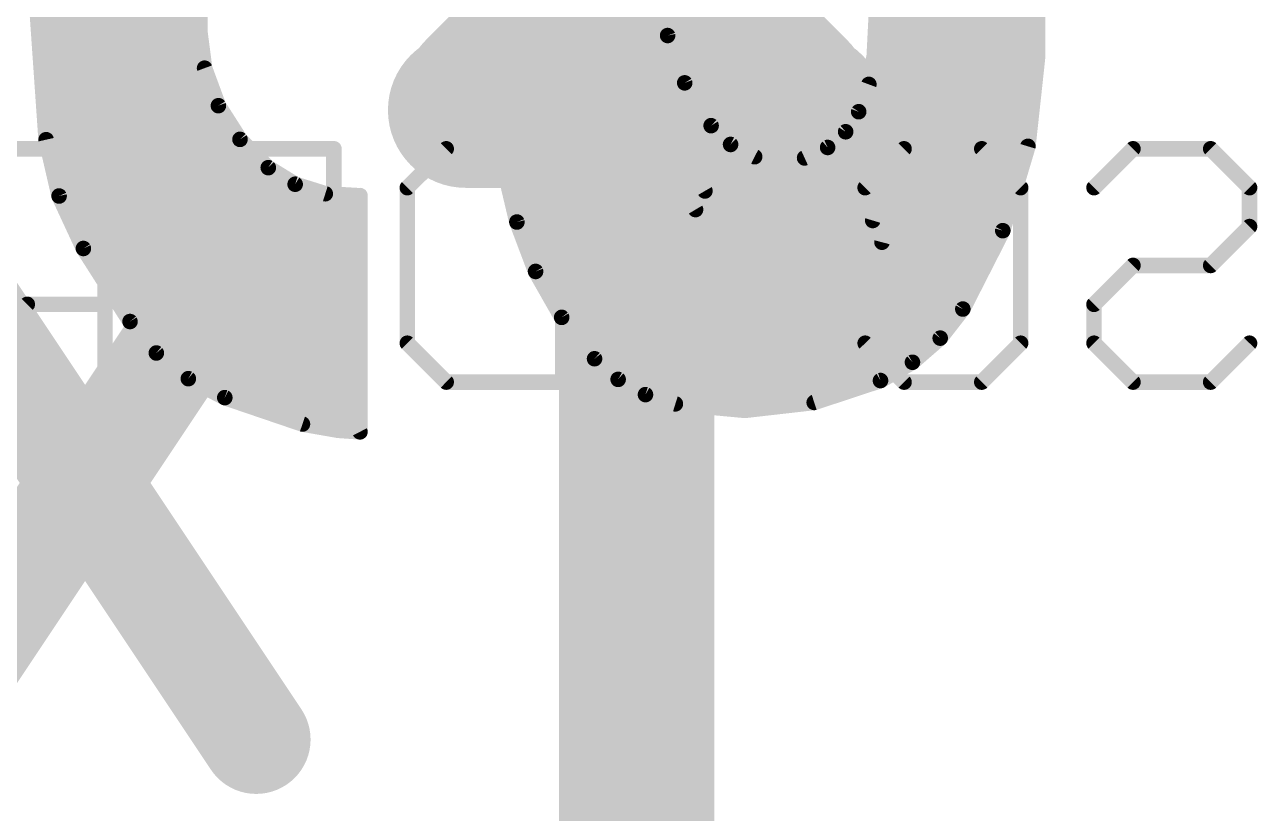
# Model space of a CAD drawing. Extents: x -1.8 to 15.6, y -0.3 to 28.3.
# Drawn here: x 12.284 to 14.299, y 8.172 to 9.462 of the extents above; entities that cross this region are included whole.
import ezdxf

# ---------------------------------------------------------------- set-up
doc = ezdxf.new("R2010")
doc.units = 0
for name, color, linetype in [('21', 53, 'CONTINUOUS'), ('22', 53, 'CONTINUOUS'), ('28', 253, 'CONTINUOUS')]:
    doc.layers.add(name, color=color, linetype=linetype)

msp = doc.modelspace()

# ---------------------------------------------------------------- linework, layer by layer
at = {"layer": '21'}
for points, const_width in [([(13.2842, 9.6012), (13.0302, 9.3472)], 0.254), ([(13.2842, 9.6012), (13.2842, 8.0772)], 0.254), ([(13.2842, 9.6012), (13.5382, 9.3472)], 0.254), ([(13.0048, 9.3218), (13.5636, 9.3218)], 0.254), ([(12.1031, 9.132), (12.6624, 8.2931)], 0.1778), ([(12.6624, 9.132), (12.1031, 8.2931)], 0.1778)]:
    msp.add_lwpolyline(points, dxfattribs=dict(at, const_width=const_width))
for points, const_width in [([(12.9853, 9.3921, 1), (13.0751, 9.3023)], 0.127), ([(13.4933, 9.3023, 1), (13.5831, 9.3921)], 0.127), ([(13.0048, 9.3853, 1), (13.0048, 9.2583)], 0.127), ([(13.5636, 9.2583, 1), (13.5636, 9.3853)], 0.127), ([(12.6994, 9.1074, 1), (12.6254, 9.1567)], 0.0889), ([(12.6254, 8.2684, 1), (12.6994, 8.3178)], 0.0889)]:
    msp.add_lwpolyline(points, format="xyb", dxfattribs=dict(at, const_width=const_width))
at = {"layer": '22', "const_width": 0.0254}
for points in [[(12.9159, 10.0152), (13.396, 9.1897)], [(13.2944, 9.6469), (13.335, 9.4437)], [(12.5705, 9.5834), (12.5705, 9.4488)], [(13.3807, 9.1592), (13.1191, 9.5986)], [(13.9395, 9.5859), (13.9395, 9.4056)], [(12.319, 9.2735), (12.3012, 9.5301)], [(12.474, 9.5199), (12.8321, 8.796)], [(13.6703, 9.1414), (13.7846, 9.5199)], [(13.7948, 9.525), (13.6855, 9.1059)], [(12.8321, 8.796), (12.4562, 9.5097)], [(13.0886, 9.1389), (13.0023, 9.5021)], [(13.6728, 9.4107), (13.6772, 9.4971)], [(12.3051, 9.4742), (12.4966, 9.4742)], [(12.4749, 9.4742), (12.5705, 9.4742)], [(13.0089, 9.4742), (13.2305, 9.4742)], [(13.1932, 9.4742), (13.3289, 9.4742)], [(13.6761, 9.4742), (13.7815, 9.4742)], [(13.7708, 9.4742), (13.9395, 9.4742)], [(12.3068, 9.4488), (12.5092, 9.4488)], [(12.4883, 9.4488), (12.5705, 9.4488)], [(12.5705, 9.4488), (12.5781, 9.3904)], [(13.015, 9.4488), (13.2453, 9.4488)], [(13.2083, 9.4488), (13.334, 9.4488)], [(13.335, 9.4437), (13.3629, 9.3664)], [(13.6747, 9.4488), (13.7749, 9.4488)], [(13.7631, 9.4488), (13.9395, 9.4488)], [(12.3086, 9.4234), (12.5217, 9.4234)], [(12.5016, 9.4234), (12.5738, 9.4234)], [(13.021, 9.4234), (13.2601, 9.4234)], [(13.2234, 9.4234), (13.3423, 9.4234)], [(13.6734, 9.4234), (13.7683, 9.4234)], [(13.7554, 9.4234), (13.9395, 9.4234)], [(12.3103, 9.398), (12.5343, 9.398)], [(12.515, 9.398), (12.5771, 9.398)], [(13.027, 9.398), (13.2748, 9.398)], [(13.2385, 9.398), (13.3515, 9.398)], [(13.6639, 9.3639), (13.6728, 9.4107)], [(13.6704, 9.398), (13.7617, 9.398)], [(13.7478, 9.398), (13.9387, 9.398)], [(13.9395, 9.4056), (13.924, 9.2626)], [(12.5781, 9.3904), (12.6007, 9.3291)], [(12.3121, 9.3726), (12.5469, 9.3726)], [(12.5284, 9.3726), (12.5846, 9.3726)], [(13.0331, 9.3726), (13.2896, 9.3726)], [(13.2536, 9.3726), (13.3607, 9.3726)], [(13.3629, 9.3664), (13.4061, 9.2964)], [(13.6474, 9.3192), (13.6639, 9.3639)], [(13.6656, 9.3726), (13.755, 9.3726)], [(13.7401, 9.3726), (13.9359, 9.3726)], [(12.3139, 9.3472), (12.5594, 9.3472)], [(12.5418, 9.3472), (12.594, 9.3472)], [(13.0391, 9.3472), (13.3044, 9.3472)], [(13.2688, 9.3472), (13.3748, 9.3472)], [(13.6577, 9.3472), (13.7484, 9.3472)], [(13.7324, 9.3472), (13.9332, 9.3472)], [(12.3156, 9.3218), (12.572, 9.3218)], [(12.5552, 9.3218), (12.6053, 9.3218)], [(12.6007, 9.3291), (12.6359, 9.274)], [(13.0451, 9.3218), (13.3192, 9.3218)], [(13.2839, 9.3218), (13.3904, 9.3218)], [(13.6261, 9.2865), (13.6474, 9.3192)], [(13.6483, 9.3218), (13.7418, 9.3218)], [(13.7247, 9.3218), (13.9304, 9.3218)], [(12.3174, 9.2964), (12.5846, 9.2964)], [(12.5685, 9.2964), (12.6216, 9.2964)], [(13.0512, 9.2964), (13.3339, 9.2964)], [(13.299, 9.2964), (13.4061, 9.2964)], [(13.4061, 9.2964), (13.4379, 9.2657)], [(13.5966, 9.2608), (13.6261, 9.2865)], [(13.6325, 9.2964), (13.7352, 9.2964)], [(13.7171, 9.2964), (13.9277, 9.2964)], [(12.3402, 9.1814), (12.319, 9.2735)], [(12.3196, 9.271), (12.5971, 9.271)], [(12.5819, 9.271), (12.6389, 9.271)], [(12.6359, 9.274), (12.6822, 9.2278)], [(13.0572, 9.271), (13.3487, 9.271)], [(13.3141, 9.271), (13.4324, 9.271)], [(13.4379, 9.2657), (13.4773, 9.2456)], [(13.559, 9.2437), (13.5966, 9.2608)], [(13.6083, 9.271), (13.7285, 9.271)], [(13.7094, 9.271), (13.9249, 9.271)], [(13.924, 9.2626), (13.8829, 9.1248)], [(12.3254, 9.2456), (12.6097, 9.2456)], [(12.5953, 9.2456), (12.6644, 9.2456)], [(13.0632, 9.2456), (13.3635, 9.2456)], [(13.3293, 9.2456), (13.4774, 9.2456)], [(13.4773, 9.2456), (13.518, 9.2385)], [(13.518, 9.2385), (13.559, 9.2437)], [(13.5631, 9.2456), (13.7219, 9.2456)], [(13.7017, 9.2456), (13.9189, 9.2456)], [(12.3313, 9.2202), (12.6222, 9.2202)], [(12.6087, 9.2202), (12.6945, 9.2202)], [(12.6822, 9.2278), (12.7261, 9.2007)], [(13.0693, 9.2202), (13.3783, 9.2202)], [(13.3444, 9.2202), (13.7153, 9.2202)], [(13.6941, 9.2202), (13.9114, 9.2202)], [(12.7261, 9.2007), (12.7754, 9.1852)], [(12.3371, 9.1948), (12.6348, 9.1948)], [(12.38, 9.0957), (12.3402, 9.1814)], [(12.622, 9.1948), (12.7448, 9.1948)], [(12.7754, 9.1852), (12.827, 9.1821)], [(12.827, 9.1821), (12.8321, 9.1821)], [(12.8321, 9.1821), (12.8321, 8.796)], [(13.0753, 9.1948), (13.393, 9.1948)], [(13.3595, 9.1948), (13.7087, 9.1948)], [(13.396, 9.1897), (13.6703, 9.1414)], [(13.6864, 9.1948), (13.9038, 9.1948)], [(12.3458, 9.1694), (12.6474, 9.1694)], [(12.6354, 9.1694), (12.8321, 9.1694)], [(13.0813, 9.1694), (13.5114, 9.1694)], [(13.3746, 9.1694), (13.702, 9.1694)], [(13.6855, 9.1059), (13.3807, 9.1592)], [(13.6787, 9.1694), (13.8962, 9.1694)], [(12.3576, 9.144), (12.6599, 9.144)], [(12.6488, 9.144), (12.8321, 9.144)], [(13.0874, 9.144), (13.6556, 9.144)], [(13.1191, 9.0581), (13.0886, 9.1389)], [(13.4677, 9.144), (13.6954, 9.144)], [(13.6711, 9.144), (13.8886, 9.144)], [(12.3694, 9.1186), (12.6725, 9.1186)], [(12.6622, 9.1186), (12.8321, 9.1186)], [(13.0963, 9.1186), (13.8797, 9.1186)], [(13.613, 9.1186), (13.6888, 9.1186)], [(13.8829, 9.1248), (13.8176, 8.9967)], [(12.4562, 8.9763), (12.38, 9.0957)], [(12.3816, 9.0932), (12.6851, 9.0932)], [(12.6756, 9.0932), (12.8321, 9.0932)], [(13.1059, 9.0932), (13.8668, 9.0932)], [(12.3978, 9.0678), (12.6976, 9.0678)], [(12.6889, 9.0678), (12.8321, 9.0678)], [(13.1155, 9.0678), (13.8538, 9.0678)], [(13.1618, 8.983), (13.1191, 9.0581)], [(12.414, 9.0424), (12.7102, 9.0424)], [(12.7023, 9.0424), (12.8321, 9.0424)], [(13.1281, 9.0424), (13.8409, 9.0424)], [(12.4302, 9.017), (12.7228, 9.017)], [(12.7157, 9.017), (12.8321, 9.017)], [(13.1425, 9.017), (13.8279, 9.017)], [(13.8176, 8.9967), (13.7807, 8.9492)], [(12.4464, 8.9916), (12.7353, 8.9916)], [(12.4992, 8.9249), (12.4562, 8.9763)], [(12.7291, 8.9916), (12.8321, 8.9916)], [(13.157, 8.9916), (13.8136, 8.9916)], [(13.2156, 8.9154), (13.1618, 8.983)], [(12.4646, 8.9662), (12.7479, 8.9662)], [(12.7424, 8.9662), (12.8321, 8.9662)], [(13.1752, 8.9662), (13.7939, 8.9662)], [(12.4859, 8.9408), (12.7605, 8.9408)], [(12.7558, 8.9408), (12.8321, 8.9408)], [(13.1954, 8.9408), (13.771, 8.9408)], [(13.7807, 8.9492), (13.7352, 8.9097)], [(12.5515, 8.8828), (12.4992, 8.9249)], [(12.511, 8.9154), (12.773, 8.9154)], [(12.7692, 8.9154), (12.8321, 8.9154)], [(13.2541, 8.8818), (13.2156, 8.9154)], [(13.2156, 8.9154), (13.7418, 8.9154)], [(13.7352, 8.9097), (13.683, 8.8798)], [(12.5426, 8.89), (12.7856, 8.89)], [(12.6111, 8.8519), (12.5515, 8.8828)], [(12.7826, 8.89), (12.8321, 8.89)], [(13.2447, 8.89), (13.7008, 8.89)], [(13.2988, 8.8569), (13.2541, 8.8818)], [(13.683, 8.8798), (13.5746, 8.844)], [(12.5867, 8.8646), (12.7982, 8.8646)], [(12.796, 8.8646), (12.8321, 8.8646)], [(13.2849, 8.8646), (13.6369, 8.8646)], [(13.3477, 8.8417), (13.2988, 8.8569)], [(12.7381, 8.8087), (12.6111, 8.8519)], [(12.6485, 8.8392), (12.8107, 8.8392)], [(12.8093, 8.8392), (12.8321, 8.8392)], [(13.4613, 8.8311), (13.3477, 8.8417)], [(13.3748, 8.8392), (13.5322, 8.8392)], [(13.5746, 8.844), (13.4613, 8.8311)], [(12.7232, 8.8138), (12.8233, 8.8138)], [(12.8227, 8.8138), (12.8321, 8.8138)], [(12.7965, 8.7985), (12.7381, 8.8087)], [(12.8321, 8.796), (12.7965, 8.7985)]]:
    msp.add_lwpolyline(points, dxfattribs=at)
at = {"layer": '22', "const_width": 0.0127}
for points in [[(12.3068, 9.4551, 1), (12.3068, 9.4425)], [(12.4883, 9.4551, 1), (12.4883, 9.4425)], [(12.5092, 9.4425, 1), (12.5092, 9.4551)], [(12.5768, 9.4496, 1), (12.5642, 9.448)], [(12.5641, 9.4488, 1), (12.5768, 9.4488)], [(12.5705, 9.4425, 1), (12.5705, 9.4551)], [(13.015, 9.4551, 1), (13.015, 9.4425)], [(13.2083, 9.4551, 1), (13.2083, 9.4425)], [(13.2453, 9.4425, 1), (13.2453, 9.4551)], [(13.3409, 9.4459, 1), (13.329, 9.4416)], [(13.3288, 9.4425, 1), (13.3412, 9.445)], [(13.334, 9.4425, 1), (13.334, 9.4551)], [(13.6747, 9.4551, 1), (13.6747, 9.4425)], [(13.7631, 9.4551, 1), (13.7631, 9.4425)], [(13.7749, 9.4425, 1), (13.7749, 9.4551)], [(13.9395, 9.4425, 1), (13.9395, 9.4551)], [(12.3086, 9.4298, 1), (12.3086, 9.4171)], [(12.5016, 9.4298, 1), (12.5016, 9.4171)], [(12.5217, 9.4171, 1), (12.5217, 9.4298)], [(12.5738, 9.4171, 1), (12.5738, 9.4298)], [(13.021, 9.4298, 1), (13.021, 9.4171)], [(13.2234, 9.4298, 1), (13.2234, 9.4171)], [(13.2601, 9.4171, 1), (13.2601, 9.4298)], [(13.3423, 9.4171, 1), (13.3423, 9.4298)], [(13.6734, 9.4298, 1), (13.6734, 9.4171)], [(13.7554, 9.4298, 1), (13.7554, 9.4171)], [(13.7683, 9.4171, 1), (13.7683, 9.4298)], [(13.9395, 9.4171, 1), (13.9395, 9.4298)], [(13.6664, 9.411, 1), (13.6791, 9.4104)], [(13.679, 9.4095, 1), (13.6665, 9.4119)], [(13.9458, 9.4049, 1), (13.9332, 9.4063)], [(13.9331, 9.4056, 1), (13.9458, 9.4056)], [(12.3103, 9.4043, 1), (12.3103, 9.3917)], [(12.515, 9.4043, 1), (12.515, 9.3917)], [(12.5343, 9.3917, 1), (12.5343, 9.4043)], [(12.584, 9.3926, 1), (12.5721, 9.3882)], [(12.5718, 9.3896, 1), (12.5844, 9.3912)], [(12.5771, 9.3917, 1), (12.5771, 9.4043)], [(13.027, 9.4043, 1), (13.027, 9.3917)], [(13.2385, 9.4043, 1), (13.2385, 9.3917)], [(13.2748, 9.3917, 1), (13.2748, 9.4043)], [(13.3515, 9.3917, 1), (13.3515, 9.4043)], [(13.6704, 9.4043, 1), (13.6704, 9.3917)], [(13.7478, 9.4043, 1), (13.7478, 9.3917)], [(13.7617, 9.3917, 1), (13.7617, 9.4043)], [(13.9387, 9.3917, 1), (13.9387, 9.4043)], [(12.3121, 9.3789, 1), (12.3121, 9.3663)], [(12.5284, 9.3789, 1), (12.5284, 9.3663)], [(12.5469, 9.3663, 1), (12.5469, 9.3789)], [(12.5846, 9.3663, 1), (12.5846, 9.3789)], [(13.0331, 9.3789, 1), (13.0331, 9.3663)], [(13.2536, 9.3789, 1), (13.2536, 9.3663)], [(13.2896, 9.3663, 1), (13.2896, 9.3789)], [(13.3683, 9.3697, 1), (13.3575, 9.3631)], [(13.357, 9.3642, 1), (13.3689, 9.3686)], [(13.3607, 9.3663, 1), (13.3607, 9.3789)], [(13.6577, 9.3651, 1), (13.6702, 9.3627)], [(13.6699, 9.3617, 1), (13.658, 9.3661)], [(13.6656, 9.3789, 1), (13.6656, 9.3663)], [(13.7401, 9.3789, 1), (13.7401, 9.3663)], [(13.755, 9.3663, 1), (13.755, 9.3789)], [(13.9359, 9.3663, 1), (13.9359, 9.3789)], [(12.3139, 9.3536, 1), (12.3139, 9.3409)], [(12.5418, 9.3536, 1), (12.5418, 9.3409)], [(12.5594, 9.3409, 1), (12.5594, 9.3536)], [(12.594, 9.3409, 1), (12.594, 9.3536)], [(13.0391, 9.3536, 1), (13.0391, 9.3409)], [(13.2688, 9.3536, 1), (13.2688, 9.3409)], [(13.3044, 9.3409, 1), (13.3044, 9.3536)], [(13.3748, 9.3409, 1), (13.3748, 9.3536)], [(13.6577, 9.3536, 1), (13.6577, 9.3409)], [(13.7324, 9.3536, 1), (13.7324, 9.3409)], [(13.7484, 9.3409, 1), (13.7484, 9.3536)], [(13.9332, 9.3409, 1), (13.9332, 9.3536)], [(12.3156, 9.3281, 1), (12.3156, 9.3155)], [(12.5552, 9.3281, 1), (12.5552, 9.3155)], [(12.572, 9.3155, 1), (12.572, 9.3281)], [(12.606, 9.3325, 1), (12.5953, 9.3256)], [(12.5947, 9.3269, 1), (12.6066, 9.3313)], [(12.6053, 9.3155, 1), (12.6053, 9.3281)], [(13.0451, 9.3281, 1), (13.0451, 9.3155)], [(13.2839, 9.3281, 1), (13.2839, 9.3155)], [(13.3192, 9.3155, 1), (13.3192, 9.3281)], [(13.3904, 9.3155, 1), (13.3904, 9.3281)], [(13.6483, 9.3281, 1), (13.6483, 9.3155)], [(13.6527, 9.3158, 1), (13.6421, 9.3227)], [(13.7247, 9.3281, 1), (13.7247, 9.3155)], [(13.7418, 9.3155, 1), (13.7418, 9.3281)], [(13.9304, 9.3155, 1), (13.9304, 9.3281)], [(13.6414, 9.3214, 1), (13.6533, 9.317)], [(12.3174, 9.3027, 1), (12.3174, 9.2901)], [(12.5685, 9.3027, 1), (12.5685, 9.2901)], [(12.5846, 9.2901, 1), (12.5846, 9.3027)], [(12.6216, 9.2901, 1), (12.6216, 9.3027)], [(13.0512, 9.3027, 1), (13.0512, 9.2901)], [(13.299, 9.3027, 1), (13.299, 9.2901)], [(13.3339, 9.2901, 1), (13.3339, 9.3027)], [(13.4105, 9.301, 1), (13.4017, 9.2919)], [(13.4007, 9.2931, 1), (13.4115, 9.2998)], [(13.4061, 9.2901, 1), (13.4061, 9.3027)], [(13.6207, 9.2899, 1), (13.6314, 9.283)], [(13.6302, 9.2817, 1), (13.6219, 9.2913)], [(13.6325, 9.3027, 1), (13.6325, 9.2901)], [(13.7171, 9.3027, 1), (13.7171, 9.2901)], [(13.7352, 9.2901, 1), (13.7352, 9.3027)], [(13.9277, 9.2901, 1), (13.9277, 9.3027)], [(12.3252, 9.2749, 1), (12.3128, 9.2721)], [(12.3126, 9.2731, 1), (12.3253, 9.274)], [(12.3196, 9.2774, 1), (12.3196, 9.2647)], [(12.5819, 9.2774, 1), (12.5819, 9.2647)], [(12.5971, 9.2647, 1), (12.5971, 9.2774)], [(12.6404, 9.2785, 1), (12.6314, 9.2695)], [(12.6306, 9.2706, 1), (12.6413, 9.2774)], [(12.6389, 9.2647, 1), (12.6389, 9.2774)], [(13.0572, 9.2774, 1), (13.0572, 9.2647)], [(13.3141, 9.2774, 1), (13.3141, 9.2647)], [(13.3487, 9.2647, 1), (13.3487, 9.2774)], [(13.4408, 9.2714, 1), (13.435, 9.2601)], [(13.4324, 9.2647, 1), (13.4324, 9.2774)], [(13.4335, 9.2611, 1), (13.4423, 9.2703)], [(13.5924, 9.2656, 1), (13.6007, 9.256)], [(13.5992, 9.255, 1), (13.5939, 9.2666)], [(13.6083, 9.2774, 1), (13.6083, 9.2647)], [(13.7094, 9.2774, 1), (13.7094, 9.2647)], [(13.7285, 9.2647, 1), (13.7285, 9.2774)], [(13.9177, 9.2633, 1), (13.9303, 9.262)], [(13.9301, 9.2608, 1), (13.9179, 9.2645)], [(13.9249, 9.2647, 1), (13.9249, 9.2774)], [(12.3254, 9.2519, 1), (12.3254, 9.2393)], [(12.5953, 9.2519, 1), (12.5953, 9.2393)], [(12.6097, 9.2393, 1), (12.6097, 9.2519)], [(12.6644, 9.2393, 1), (12.6644, 9.2519)], [(13.0632, 9.2519, 1), (13.0632, 9.2393)], [(13.3293, 9.2519, 1), (13.3293, 9.2393)], [(13.3635, 9.2393, 1), (13.3635, 9.2519)], [(13.4784, 9.2519, 1), (13.4762, 9.2394)], [(13.4744, 9.24, 1), (13.4802, 9.2513)], [(13.4774, 9.2393, 1), (13.4774, 9.2519)], [(13.5172, 9.2448, 1), (13.5188, 9.2322)], [(13.5169, 9.2322, 1), (13.5191, 9.2447)], [(13.5563, 9.2495, 1), (13.5616, 9.2379)], [(13.5631, 9.2519, 1), (13.5631, 9.2393)], [(13.5598, 9.2374, 1), (13.5582, 9.25)], [(13.7017, 9.2519, 1), (13.7017, 9.2393)], [(13.7219, 9.2393, 1), (13.7219, 9.2519)], [(13.9189, 9.2393, 1), (13.9189, 9.2519)], [(12.3313, 9.2265, 1), (12.3313, 9.2139)], [(12.6087, 9.2265, 1), (12.6087, 9.2139)], [(12.6222, 9.2139, 1), (12.6222, 9.2265)], [(12.6855, 9.2332, 1), (12.6788, 9.2224)], [(12.6777, 9.2233, 1), (12.6867, 9.2323)], [(12.6945, 9.2139, 1), (12.6945, 9.2265)], [(13.0693, 9.2265, 1), (13.0693, 9.2139)], [(13.3444, 9.2265, 1), (13.3444, 9.2139)], [(13.3783, 9.2139, 1), (13.3783, 9.2265)], [(13.6941, 9.2265, 1), (13.6941, 9.2139)], [(13.7153, 9.2139, 1), (13.7153, 9.2265)], [(13.9114, 9.2139, 1), (13.9114, 9.2265)], [(12.7281, 9.2068, 1), (12.7242, 9.1946)], [(12.7228, 9.1953, 1), (12.7295, 9.2061)], [(12.3371, 9.2012, 1), (12.3371, 9.1885)], [(12.346, 9.1841, 1), (12.3344, 9.1788)], [(12.334, 9.18, 1), (12.3464, 9.1829)], [(12.622, 9.2012, 1), (12.622, 9.1885)], [(12.6348, 9.1885, 1), (12.6348, 9.2012)], [(12.7448, 9.1885, 1), (12.7448, 9.2012)], [(12.7758, 9.1915, 1), (12.775, 9.1788)], [(12.7735, 9.1791, 1), (12.7773, 9.1912)], [(12.827, 9.1885, 1), (12.827, 9.1758)], [(12.8384, 9.1821, 1), (12.8257, 9.1821)], [(12.8266, 9.1758, 1), (12.8274, 9.1885)], [(12.8321, 9.1758, 1), (12.8321, 9.1885)], [(13.0753, 9.2012, 1), (13.0753, 9.1885)], [(13.3595, 9.2012, 1), (13.3595, 9.1885)], [(13.3971, 9.196, 1), (13.3949, 9.1835)], [(13.3905, 9.1865, 1), (13.4015, 9.1929)], [(13.393, 9.1885, 1), (13.393, 9.2012)], [(13.6864, 9.2012, 1), (13.6864, 9.1885)], [(13.7087, 9.1885, 1), (13.7087, 9.2012)], [(13.9038, 9.1885, 1), (13.9038, 9.2012)], [(12.3458, 9.1758, 1), (12.3458, 9.1631)], [(12.6354, 9.1758, 1), (12.6354, 9.1631)], [(12.6474, 9.1631, 1), (12.6474, 9.1758)], [(12.8321, 9.1631, 1), (12.8321, 9.1758)], [(13.0813, 9.1758, 1), (13.0813, 9.1631)], [(13.3746, 9.1758, 1), (13.3746, 9.1631)], [(13.3818, 9.1655, 1), (13.3796, 9.153)], [(13.5114, 9.1631, 1), (13.5114, 9.1758)], [(13.6787, 9.1758, 1), (13.6787, 9.1631)], [(13.702, 9.1631, 1), (13.702, 9.1758)], [(13.8962, 9.1631, 1), (13.8962, 9.1758)], [(12.3576, 9.1503, 1), (12.3576, 9.1377)], [(12.6488, 9.1503, 1), (12.6488, 9.1377)], [(12.6599, 9.1377, 1), (12.6599, 9.1503)], [(12.8321, 9.1377, 1), (12.8321, 9.1503)], [(13.0874, 9.1503, 1), (13.0874, 9.1377)], [(13.0945, 9.1412, 1), (13.0826, 9.1367)], [(13.3752, 9.156, 1), (13.3861, 9.1625)], [(13.4677, 9.1503, 1), (13.4677, 9.1377)], [(13.6556, 9.1377, 1), (13.6556, 9.1503)], [(13.6642, 9.1433, 1), (13.6764, 9.1396)], [(13.6711, 9.1503, 1), (13.6711, 9.1377)], [(13.6692, 9.1352, 1), (13.6714, 9.1477)], [(13.6954, 9.1377, 1), (13.6954, 9.1503)], [(13.8886, 9.1377, 1), (13.8886, 9.1503)], [(12.3694, 9.125, 1), (12.3694, 9.1123)], [(12.6622, 9.125, 1), (12.6622, 9.1123)], [(12.6725, 9.1123, 1), (12.6725, 9.125)], [(12.8321, 9.1123, 1), (12.8321, 9.125)], [(13.0824, 9.1375, 1), (13.0948, 9.1404)], [(13.0963, 9.125, 1), (13.0963, 9.1123)], [(13.613, 9.125, 1), (13.613, 9.1123)], [(13.6888, 9.1123, 1), (13.6888, 9.125)], [(13.8768, 9.1266, 1), (13.889, 9.123)], [(13.8886, 9.1219, 1), (13.8773, 9.1277)], [(13.8797, 9.1123, 1), (13.8797, 9.125)], [(13.6793, 9.1075, 1), (13.6916, 9.1043)], [(13.6844, 9.0997, 1), (13.6866, 9.1122)], [(12.3853, 9.0991, 1), (12.3746, 9.0923)], [(12.3742, 9.093, 1), (12.3857, 9.0984)], [(12.3816, 9.0996, 1), (12.3816, 9.0869)], [(12.6756, 9.0996, 1), (12.6756, 9.0869)], [(12.6851, 9.0869, 1), (12.6851, 9.0996)], [(12.8321, 9.0869, 1), (12.8321, 9.0996)], [(13.1059, 9.0996, 1), (13.1059, 9.0869)], [(13.8668, 9.0869, 1), (13.8668, 9.0996)], [(12.3978, 9.0741, 1), (12.3978, 9.0615)], [(12.6889, 9.0741, 1), (12.6889, 9.0615)], [(12.6976, 9.0615, 1), (12.6976, 9.0741)], [(12.8321, 9.0615, 1), (12.8321, 9.0741)], [(13.1155, 9.0741, 1), (13.1155, 9.0615)], [(13.1247, 9.0613, 1), (13.1136, 9.055)], [(13.8538, 9.0615, 1), (13.8538, 9.0741)], [(12.414, 9.0488, 1), (12.414, 9.0361)], [(12.7023, 9.0488, 1), (12.7023, 9.0361)], [(12.7102, 9.0361, 1), (12.7102, 9.0488)], [(12.8321, 9.0361, 1), (12.8321, 9.0488)], [(13.1132, 9.0559, 1), (13.1251, 9.0604)], [(13.1281, 9.0488, 1), (13.1281, 9.0361)], [(13.8409, 9.0361, 1), (13.8409, 9.0488)], [(12.4302, 9.0234, 1), (12.4302, 9.0107)], [(12.7157, 9.0234, 1), (12.7157, 9.0107)], [(12.7228, 9.0107, 1), (12.7228, 9.0234)], [(12.8321, 9.0107, 1), (12.8321, 9.0234)], [(13.1425, 9.0234, 1), (13.1425, 9.0107)], [(13.8279, 9.0107, 1), (13.8279, 9.0234)], [(13.8226, 8.9928, 1), (13.8126, 9.0006)], [(12.4464, 8.9979, 1), (12.4464, 8.9853)], [(12.461, 8.9804, 1), (12.4513, 8.9722)], [(12.7291, 8.9979, 1), (12.7291, 8.9853)], [(12.7353, 8.9853, 1), (12.7353, 8.9979)], [(12.8321, 8.9853, 1), (12.8321, 8.9979)], [(13.157, 8.9979, 1), (13.157, 8.9853)], [(13.1668, 8.987, 1), (13.1568, 8.9791)], [(13.1563, 8.9799, 1), (13.1673, 8.9862)], [(13.8119, 8.9996, 1), (13.8232, 8.9938)], [(13.8136, 8.9853, 1), (13.8136, 8.9979)], [(12.4508, 8.9729, 1), (12.4615, 8.9797)], [(12.4646, 8.9726, 1), (12.4646, 8.9599)], [(12.7424, 8.9726, 1), (12.7424, 8.9599)], [(12.7479, 8.9599, 1), (12.7479, 8.9726)], [(12.8321, 8.9599, 1), (12.8321, 8.9726)], [(13.1752, 8.9726, 1), (13.1752, 8.9599)], [(13.7939, 8.9599, 1), (13.7939, 8.9726)], [(12.4859, 8.9472, 1), (12.4859, 8.9345)], [(12.7558, 8.9472, 1), (12.7558, 8.9345)], [(12.7605, 8.9345, 1), (12.7605, 8.9472)], [(12.8321, 8.9345, 1), (12.8321, 8.9472)], [(13.1954, 8.9472, 1), (13.1954, 8.9345)], [(13.771, 8.9345, 1), (13.771, 8.9472)], [(13.7756, 8.9531, 1), (13.7857, 8.9453)], [(13.7848, 8.9444, 1), (13.7765, 8.954)], [(12.5032, 8.9298, 1), (12.4952, 8.9199)], [(12.4944, 8.9208, 1), (12.5041, 8.9289)], [(12.511, 8.9217, 1), (12.511, 8.9091)], [(12.7692, 8.9217, 1), (12.7692, 8.9091)], [(12.773, 8.9091, 1), (12.773, 8.9217)], [(12.8321, 8.9091, 1), (12.8321, 8.9217)], [(13.2198, 8.9202, 1), (13.2114, 8.9106)], [(13.2156, 8.9217, 1), (13.2156, 8.9091)], [(13.7418, 8.9091, 1), (13.7418, 8.9217)], [(13.2106, 8.9115, 1), (13.2205, 8.9194)], [(13.7311, 8.9145, 1), (13.7394, 8.9049)], [(13.7384, 8.9042, 1), (13.7321, 8.9152)], [(12.5426, 8.8963, 1), (12.5426, 8.8837)], [(12.5545, 8.8885, 1), (12.5486, 8.8772)], [(12.5476, 8.8779, 1), (12.5555, 8.8878)], [(12.7826, 8.8963, 1), (12.7826, 8.8837)], [(12.7856, 8.8837, 1), (12.7856, 8.8963)], [(12.8321, 8.8837, 1), (12.8321, 8.8963)], [(13.2447, 8.8963, 1), (13.2447, 8.8837)], [(13.2572, 8.8873, 1), (13.251, 8.8762)], [(13.2499, 8.877, 1), (13.2583, 8.8866)], [(13.6798, 8.8853, 1), (13.6861, 8.8743)], [(13.685, 8.8738, 1), (13.681, 8.8859)], [(13.7008, 8.8837, 1), (13.7008, 8.8963)], [(12.5867, 8.871, 1), (12.5867, 8.8583)], [(12.796, 8.871, 1), (12.796, 8.8583)], [(12.7982, 8.8583, 1), (12.7982, 8.871)], [(12.8321, 8.8583, 1), (12.8321, 8.871)], [(13.2849, 8.871, 1), (13.2849, 8.8583)], [(13.3007, 8.8629, 1), (13.2969, 8.8508)], [(13.2957, 8.8513, 1), (13.3019, 8.8624)], [(13.6369, 8.8583, 1), (13.6369, 8.871)], [(12.6131, 8.8579, 1), (12.609, 8.8459)], [(12.6082, 8.8463, 1), (12.614, 8.8576)], [(12.6485, 8.8455, 1), (12.6485, 8.8329)], [(12.8093, 8.8455, 1), (12.8093, 8.8329)], [(12.8107, 8.8329, 1), (12.8107, 8.8455)], [(12.8321, 8.8329, 1), (12.8321, 8.8455)], [(13.3483, 8.848, 1), (13.3471, 8.8354)], [(13.3458, 8.8357, 1), (13.3496, 8.8478)], [(13.3748, 8.8455, 1), (13.3748, 8.8329)], [(13.5322, 8.8329, 1), (13.5322, 8.8455)], [(13.5727, 8.8501, 1), (13.5766, 8.838)], [(13.5754, 8.8377, 1), (13.5739, 8.8503)], [(12.7232, 8.8201, 1), (12.7232, 8.8075)], [(12.8227, 8.8201, 1), (12.8227, 8.8075)], [(12.8233, 8.8075, 1), (12.8233, 8.8201)], [(12.8321, 8.8075, 1), (12.8321, 8.8201)], [(13.4606, 8.8375, 1), (13.462, 8.8248)], [(13.4607, 8.8248, 1), (13.4619, 8.8375)], [(12.7392, 8.815, 1), (12.737, 8.8025)], [(12.736, 8.8027, 1), (12.7401, 8.8147)], [(12.7969, 8.8049, 1), (12.796, 8.7922)], [(12.7954, 8.7923, 1), (12.7976, 8.8048)], [(12.8316, 8.7897, 1), (12.8325, 8.8024)], [(12.8257, 8.796, 1), (12.8384, 8.796)], [(12.8264, 8.7932, 1), (12.8378, 8.7988)], [(12.8265, 8.7931, 1), (12.8377, 8.799)]]:
    msp.add_lwpolyline(points, format="xyb", dxfattribs=at)
at = {"layer": '28', "const_width": 0.0254}
for points in [[(12.4153, 9.2586), (12.2246, 9.2586)], [(12.4153, 8.8773), (12.4153, 9.2586)], [(12.5353, 9.2586), (12.7895, 9.2586)], [(12.7895, 9.2586), (12.7895, 8.8773)], [(12.9095, 9.1951), (12.9731, 9.2586)], [(12.9731, 9.2586), (13.1637, 9.2586)], [(13.1637, 9.2586), (13.1637, 8.8773)], [(13.5379, 9.2586), (13.5379, 8.8773)], [(13.6579, 9.1951), (13.7215, 9.2586)], [(13.7215, 9.2586), (13.8486, 9.2586)], [(13.8486, 9.2586), (13.9121, 9.1951)], [(14.0321, 9.1951), (14.0957, 9.2586)], [(14.0957, 9.2586), (14.2228, 9.2586)], [(14.2228, 9.2586), (14.2863, 9.1951)], [(12.9095, 8.9409), (12.9095, 9.1951)], [(13.6579, 8.9409), (13.6579, 9.1951)], [(13.9121, 9.1951), (13.9121, 8.9409)], [(14.2863, 9.1951), (14.2863, 9.1315)], [(14.2863, 9.1315), (14.2228, 9.068)], [(12.7895, 9.068), (12.6624, 9.068)], [(14.0957, 9.068), (14.0321, 9.0044)], [(14.2228, 9.068), (14.0957, 9.068)], [(12.2882, 9.0044), (12.1611, 8.8773)], [(12.2246, 9.0044), (12.4153, 9.0044)], [(14.0321, 9.0044), (14.0321, 8.9409)], [(12.9731, 8.8773), (12.9095, 8.9409)], [(13.7215, 8.8773), (13.6579, 8.9409)], [(13.9121, 8.9409), (13.8486, 8.8773)], [(14.0321, 8.9409), (14.0957, 8.8773)], [(14.2228, 8.8773), (14.2863, 8.9409)], [(12.7895, 8.8773), (12.5353, 8.8773)], [(13.1637, 8.8773), (12.9731, 8.8773)], [(13.5379, 8.8773), (13.2837, 8.8773)], [(13.8486, 8.8773), (13.7215, 8.8773)], [(14.0957, 8.8773), (14.2228, 8.8773)]]:
    msp.add_lwpolyline(points, dxfattribs=at)
at = {"layer": '28', "const_width": 0.0127}
for points in [[(12.4216, 9.2586, 1), (12.409, 9.2586)], [(12.4153, 9.2523, 1), (12.4153, 9.265)], [(12.5353, 9.265, 1), (12.5353, 9.2523)], [(12.7959, 9.2586, 1), (12.7832, 9.2586)], [(12.7895, 9.2523, 1), (12.7895, 9.265)], [(12.9731, 9.265, 1), (12.9731, 9.2523)], [(12.9775, 9.2541, 1), (12.9686, 9.2631)], [(13.1701, 9.2586, 1), (13.1574, 9.2586)], [(13.1637, 9.2523, 1), (13.1637, 9.265)], [(13.5443, 9.2586, 1), (13.5316, 9.2586)], [(13.7215, 9.265, 1), (13.7215, 9.2523)], [(13.726, 9.2541, 1), (13.717, 9.2631)], [(13.8531, 9.2631, 1), (13.8441, 9.2541)], [(13.8486, 9.2523, 1), (13.8486, 9.265)], [(14.0957, 9.265, 1), (14.0957, 9.2523)], [(14.1002, 9.2541, 1), (14.0912, 9.2631)], [(14.2273, 9.2631, 1), (14.2183, 9.2541)], [(14.2228, 9.2523, 1), (14.2228, 9.265)], [(12.9158, 9.1951, 1), (12.9031, 9.1951)], [(12.905, 9.1996, 1), (12.914, 9.1906)], [(13.6643, 9.1951, 1), (13.6516, 9.1951)], [(13.6534, 9.1996, 1), (13.6624, 9.1906)], [(13.9185, 9.1951, 1), (13.9058, 9.1951)], [(13.9076, 9.1906, 1), (13.9166, 9.1996)], [(14.0276, 9.1996, 1), (14.0366, 9.1906)], [(14.2927, 9.1951, 1), (14.28, 9.1951)], [(14.2818, 9.1906, 1), (14.2908, 9.1996)], [(14.28, 9.1315, 1), (14.2927, 9.1315)], [(14.2908, 9.127, 1), (14.2818, 9.136)], [(12.6624, 9.0743, 1), (12.6624, 9.0616)], [(12.7895, 9.0616, 1), (12.7895, 9.0743)], [(14.0957, 9.0743, 1), (14.0957, 9.0616)], [(14.1002, 9.0635, 1), (14.0912, 9.0725)], [(14.2183, 9.0725, 1), (14.2273, 9.0635)], [(14.2228, 9.0616, 1), (14.2228, 9.0743)], [(12.2927, 8.9999, 1), (12.2837, 9.0089)], [(12.4153, 8.9981, 1), (12.4153, 9.0108)], [(14.0276, 9.0089, 1), (14.0366, 8.9999)], [(14.0385, 9.0044, 1), (14.0258, 9.0044)], [(12.9031, 8.9409, 1), (12.9158, 8.9409)], [(12.914, 8.9453, 1), (12.905, 8.9364)], [(13.6624, 8.9453, 1), (13.6534, 8.9364)], [(13.6516, 8.9409, 1), (13.6643, 8.9409)], [(13.9058, 8.9409, 1), (13.9185, 8.9409)], [(13.9166, 8.9364, 1), (13.9076, 8.9453)], [(14.0366, 8.9453, 1), (14.0276, 8.9364)], [(14.0258, 8.9409, 1), (14.0385, 8.9409)], [(14.2908, 8.9364, 1), (14.2818, 8.9453)], [(12.5353, 8.8836, 1), (12.5353, 8.871)], [(12.7895, 8.871, 1), (12.7895, 8.8836)], [(12.9731, 8.8836, 1), (12.9731, 8.871)], [(12.9686, 8.8728, 1), (12.9775, 8.8818)], [(13.1637, 8.871, 1), (13.1637, 8.8836)], [(13.2837, 8.8836, 1), (13.2837, 8.871)], [(13.5379, 8.871, 1), (13.5379, 8.8836)], [(13.7215, 8.8836, 1), (13.7215, 8.871)], [(13.717, 8.8728, 1), (13.726, 8.8818)], [(13.8441, 8.8818, 1), (13.8531, 8.8728)], [(13.8486, 8.871, 1), (13.8486, 8.8836)], [(14.0957, 8.8836, 1), (14.0957, 8.871)], [(14.0912, 8.8728, 1), (14.1002, 8.8818)], [(14.2183, 8.8818, 1), (14.2273, 8.8728)], [(14.2228, 8.871, 1), (14.2228, 8.8836)], [(12.409, 8.8773, 1), (12.4216, 8.8773)], [(12.7832, 8.8773, 1), (12.7959, 8.8773)], [(13.1574, 8.8773, 1), (13.1701, 8.8773)], [(13.5316, 8.8773, 1), (13.5443, 8.8773)]]:
    msp.add_lwpolyline(points, format="xyb", dxfattribs=at)

doc.saveas('drawing.dxf')
